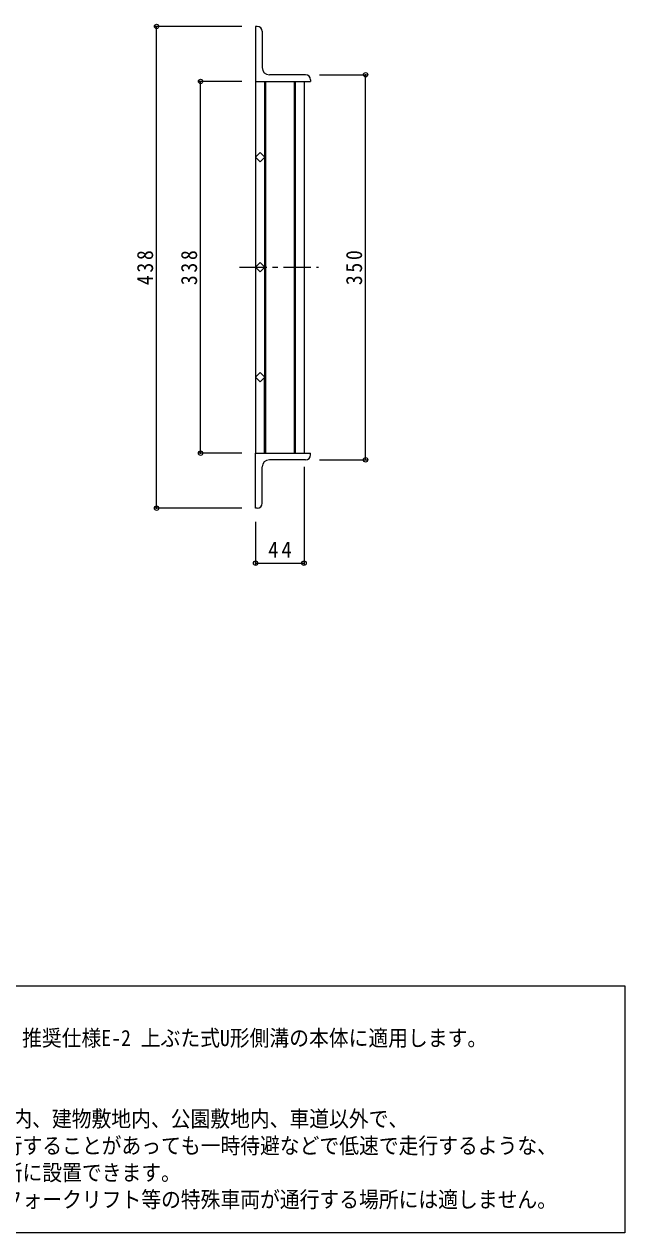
# Model space of a CAD drawing. Units: millimetres, scale not verified. Extents: x -706 to 924, y -681 to 676.
# Drawn here: x 378 to 924, y -561 to 537 of the extents above; entities that cross this region are included whole.
import ezdxf
from ezdxf.enums import TextEntityAlignment as Align

# ---------------------------------------------------------------- set-up
doc = ezdxf.new("R2010")
doc.units = ezdxf.units.MM
doc.header["$LTSCALE"] = 5
doc.header["$PDMODE"] = 32
doc.header["$PDSIZE"] = 4
doc.linetypes.add('CHAIN1', pattern=[8, 5, -1, 1, -1])
for name, color, linetype, lineweight in [('A-1_ピット', 2, 'Continuous', 9), ('A-2_蓋', 3, 'Continuous', 9), ('A-4_寸法', 7, 'Continuous', 9), ('F-4', 2, 'Continuous', 9)]:
    doc.layers.add(name, color=color, linetype=linetype, lineweight=lineweight)
doc.layers.add('F-5', color=7, linetype='Continuous')
doc.styles.add('ＭＳ ゴシック', font='')
doc.styles.get('ＭＳ ゴシック').set_extended_font_data('MS Gothic')

msp = doc.modelspace()

# ---------------------------------------------------------------- linework, layer by layer
at = {"layer": 'A-1_ピット'}
for p, q in [((589.933, 535.37), (588.432, 535.37)), ((588.432, 535.37), (588.432, 485.37)), ((594.433, 530.87), (594.433, 497.87)), ((588.432, 485.37), (638.433, 485.37)), ((633.933, 491.37), (600.932, 491.37)), ((638.433, 486.87), (638.433, 485.37)), ((588.432, 147.37), (638.433, 147.37)), ((588.432, 97.37), (588.432, 147.37)), ((638.433, 145.87), (638.433, 147.37)), ((594.433, 101.87), (594.433, 134.87)), ((633.933, 141.37), (600.932, 141.37)), ((589.933, 97.37), (588.432, 97.37))]:
    msp.add_line(p, q, dxfattribs=at)
for centre, radius, start, end in [((589.933, 530.87), 4.5, 0, 90), ((600.932, 497.87), 6.5, 180, 270), ((633.933, 486.87), 4.5, 0, 90), ((633.933, 145.87), 4.5, 270, 0), ((600.932, 134.87), 6.5, 90, 180), ((589.933, 101.87), 4.5, 270, 0)]:
    msp.add_arc(centre, radius, start, end, dxfattribs=at)
at = {"layer": 'A-2_蓋'}
for p, q in [((588.432, 485.37), (588.432, 147.37)), ((596.432, 485.37), (596.432, 416.856)), ((597.433, 485.37), (597.433, 147.37)), ((623.433, 485.37), (623.433, 147.37)), ((624.432, 485.37), (624.432, 147.37)), ((632.432, 485.37), (632.432, 147.37)), ((596.432, 415.885), (596.432, 316.856)), ((596.432, 315.885), (596.432, 216.856)), ((596.432, 147.37), (596.432, 215.885))]:
    msp.add_line(p, q, dxfattribs=at)
at = {"layer": 'A-2_蓋', "linetype": 'CHAIN1'}
msp.add_line((573.638, 316.37), (645.756, 316.37), dxfattribs=at)
at = {"layer": 'A-2_蓋'}
for points in [[(596.918, 416.37), (592.675, 412.128), (588.432, 416.37), (592.675, 420.613)], [(596.918, 316.37), (592.675, 312.128), (588.432, 316.37), (592.675, 320.613)], [(596.918, 216.37), (592.675, 220.613), (588.432, 216.37), (592.675, 212.128)]]:
    msp.add_lwpolyline(points, close=True, dxfattribs=at)
at = {"layer": 'A-4_寸法'}
for p, q in [((575.932, 535.37), (496.932, 535.37)), ((498.432, 97.37), (498.432, 535.37)), ((575.932, 485.37), (536.932, 485.37)), ((538.432, 147.37), (538.432, 485.37)), ((646.433, 491.37), (689.933, 491.37)), ((688.433, 141.37), (688.433, 491.37)), ((575.932, 147.37), (536.932, 147.37)), ((632.432, 134.87), (632.432, 45.87)), ((646.433, 141.37), (689.933, 141.37)), ((575.932, 97.37), (496.932, 97.37)), ((588.432, 84.87), (588.432, 45.87)), ((588.432, 47.37), (632.432, 47.37))]:
    msp.add_line(p, q, dxfattribs=at)
for p in [(498.432, 535.37), (538.432, 485.37), (688.433, 491.37), (538.432, 147.37), (688.433, 141.37), (498.432, 97.37), (588.432, 47.37), (632.432, 47.37)]:
    msp.add_point(p, dxfattribs=at)
at = {"layer": 'F-4'}
for p, q in [((54.091, -336.757), (924.091, -336.757)), ((924.091, -336.757), (924.091, -561.319))]:
    msp.add_line(p, q, dxfattribs=at)
msp.add_lwpolyline([(924.091, -561.319), (54.091, -561.319), (54.091, -336.757)], dxfattribs=at)

# ---------------------------------------------------------------- texts
at = {"layer": 'A-4_寸法', "color": 2, "char_height": 14.66, "attachment_point": 7, "rotation": 90, "style": 'ＭＳ ゴシック'}
for s, insert in [('\\T1.27;\\W0.9;438', (495.432, 300.12)), ('\\T1.27;\\W0.9;338', (535.432, 300.12)), ('\\T1.27;\\W0.9;350', (685.433, 300.12))]:
    msp.add_mtext(s, dxfattribs=dict(at, insert=insert))
at = {"layer": 'A-4_寸法', "color": 2, "insert": (599.807, 52.37), "char_height": 14.66, "attachment_point": 7, "style": 'ＭＳ ゴシック'}
msp.add_mtext('\\T1.27;\\W0.95;44', dxfattribs=at)
at = {"layer": 'F-5', "style": 'ＭＳ ゴシック', "width": 0.9}
for s, p in [('\u3000JIS A 5372 推奨仕様E-1 U形側溝、推奨仕様E-2 上ぶた式U形側溝の本体に適用します。', (70.566, -395.938)), ('\u3000適用荷重 T-14・T-6・T-2は、建物内、建物敷地内、公園敷地内、車道以外で、', (70.566, -469.346)), ('\u3000車両が走行することはまれで、走行することがあっても一時待避などで低速で走行するような、', (70.566, -493.816)), ('\u3000車両が乗り入れる可能性のある場所に設置できます。 ', (70.566, -518.285)), ('\u3000※車両が頻繁に通行する場所や、フォークリフト等の特殊車両が通行する場所には適しません。', (70.566, -542.754))]:
    msp.add_text(s, height=14.66, dxfattribs=at).set_placement(p, align=Align.BOTTOM_LEFT)

doc.saveas('drawing.dxf')
